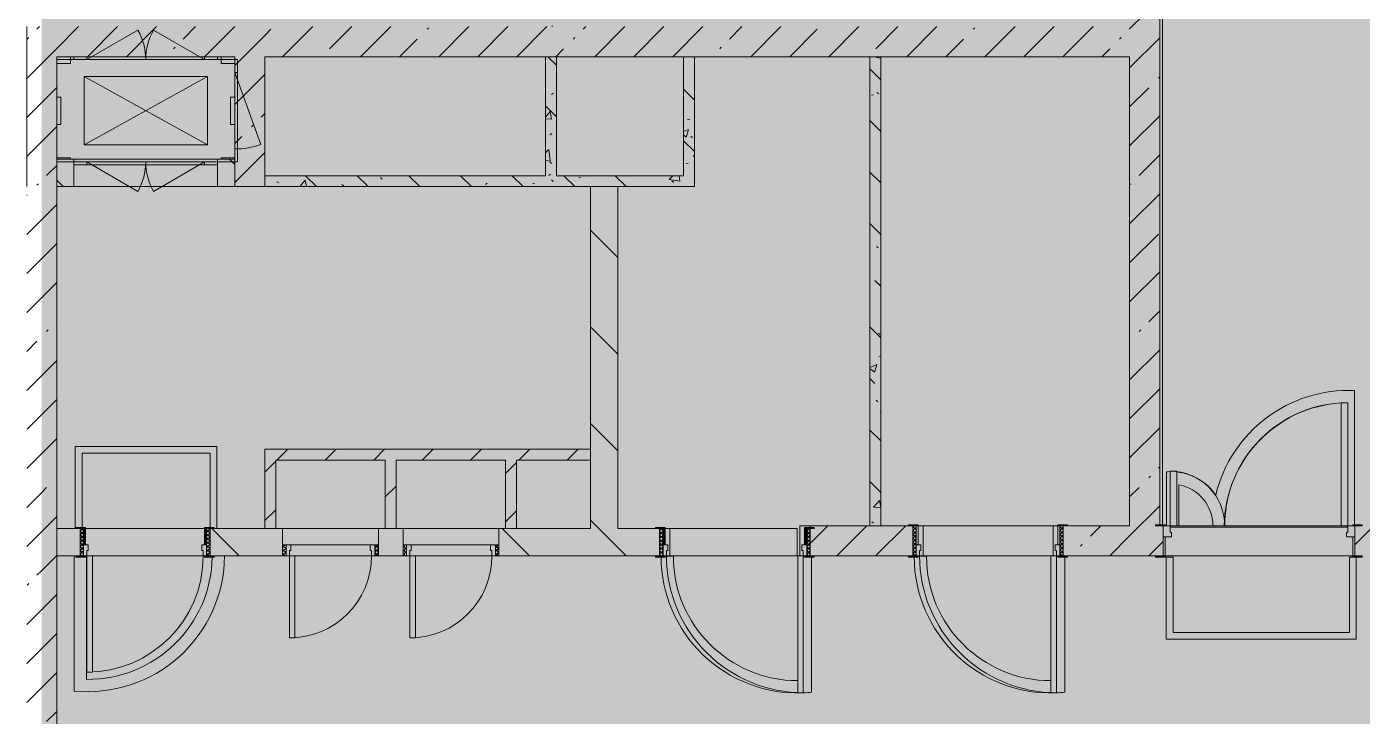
# Model space of a CAD drawing. Header units: millimetres. Extents: x 81633 to 280618, y -8553 to 29000.
# Drawn here: x 230252 to 240012, y 12227 to 17269 of the extents above; entities that cross this region are included whole.
import ezdxf

# ---------------------------------------------------------------- set-up
doc = ezdxf.new("R2010")
doc.units = ezdxf.units.MM
doc.layers.add('A-DETL-GENF-3', color=7, linetype='Continuous', lineweight=9, true_color=0xc0c0c0, transparency=0.4)
for name, color, linetype, lineweight, true_color in [('A-DOOR-3', 7, 'Continuous', 5, 0xb7b7b7), ('A-DOOR-4', 7, 'Continuous', 5, 0xe2e2e2), ('A-DOOR-5', 7, 'Continuous', 5, 0xaaaaaa), ('A-DOOR-FRAM-2', 7, 'Continuous', 5, 0xe2e2e2), ('A-DOOR-FRAM-3', 7, 'Continuous', 5, 0xb7b7b7), ('A-DOOR-FRAM-4', 7, 'Continuous', 5, 0xaaaaaa), ('A-FLOR-3', 7, 'Continuous', 5, 0xb7b7b7), ('A-GENM-8', 7, 'Continuous', 5, 0x737373), ('A-WALL-4', 7, 'Continuous', 9, 0x737373), ('I-WALL-6', 7, 'Continuous', 5, 0x737373), ('I-WALL-7', 7, 'Continuous', 5, 0x787878), ('M-EQPM-3', 7, 'Continuous', 5, 0x737373)]:
    doc.layers.add(name, color=color, linetype=linetype, lineweight=lineweight, true_color=true_color)
doc.layers.add('I-WALL-5', color=7, linetype='Continuous', lineweight=5)
pattern_1 = [(45, (145501.93, 0), (-285.1231, 285.1231), []), (45, (145787.05, 0), (-285.1231, 285.1231), [504.031, -100.806, 16.764, -84.042])]
pattern_2 = [(135, (145501.93, 0), (-353.5534, -353.5534), [])]
pattern_3 = [(135, (145501.93, 0), (-377.1708, -377.1708), [533.4, -88.9, 17.78, -88.9]), (135, (145501.93, 376.94), (-377.1708, -377.1708), []), (50, (145501.93, 0), (637.6445, -55.7866), [66.675, -733.425]), (355, (145501.9, 0), (-123.3494, 668.699), [53.34, -586.74]), (100.451, (145555.07, -4.65), (514.299, 612.908), [56.665, -623.315]), (46.184, (145501.9, 177.8), (948.7764, -147.15), [100.012, -1100.137]), (96.636, (145581, 165.5), (830.909, 865.997), [84.998, -934.973]), (351.184, (145501.9, 177.8), (830.918, 865.988), [80.01, -880.11]), (21, (145590.83, 133.35), (530.6506, -357.9283), [66.675, -733.425]), (326, (145590.8, 133.35), (216.308, 644.6585), [53.34, -586.74]), (71.451, (145635.05, 103.5), (746.9596, 286.7243), [56.665, -623.315]), (37.5, (145501.93, 0), (10.81053, 295.9426), [16.764, -562.864, 16.764, -578.866, -588.962]), (37.5, (145501.93, 0), (10.81053, 295.9426), [-1175.258, 16.764, -572.198]), (7.5, (145501.93, 0), (233.8692, 350.6318), [16.764, -322.834, 16.764, -549.529, -224.472]), (7.5, (145501.93, 0), (233.8692, 350.6318), [-905.891, 16.764, -207.708]), (327.5, (145303.68, 0), (474.5678, -20.0513), [16.764, -205.486, 16.764, -676.656, -920.115]), (327.5, (145303.68, 0), (474.5678, -20.0513), [-915.67, 16.764, -903.351]), (317.5, (145214.8, 0), (518.4522, 88.9934), [16.764, -272.161, 16.764, -443.738, -653.415]), (317.5, (145214.8, 0), (518.4522, 88.9934), [-749.427, 16.764, -636.651])]
pattern_4 = [(45, (145501.93, 0), (-176.7767, 176.7767), [])]

# ---------------------------------------------------------------- blocks, each defined once
blk = doc.blocks.new('110_Дверь_СКБ_1Ст_Внутренняя1 - Д-8 950x2100h_охрана-V109-2_3_3_птичка')
at = {"layer": 'A-DOOR-4'}
h = blk.add_hatch(color=256, dxfattribs=at)
h.paths.add_polyline_path([(437.5, 100), (437.5, 60), (427.5, 60), (427.5, 20), (462.5, 20), (462.5, 100)])
h.paths.add_polyline_path([(-412.5, 100), (-437.5, 100), (-437.5, 20), (-402.5, 20), (-402.5, 60), (-412.5, 60)])
at = {"layer": 'A-DOOR-5'}
h = blk.add_hatch(dxfattribs=at)
h.set_pattern_fill('FP_6', color=256, style=0, pattern_type=2)
h.set_pattern_definition([(135, (1826.41, 164.685), (-14.14214, -14.14214), []), (225, (1826.41, 164.685), (14.14214, -14.14214), [])])
h.paths.add_polyline_path([(487.5, 100), (462.5, 100), (462.5, -100), (487.5, -100)])
at = {"layer": 'A-DOOR-FRAM-2'}
for points in [[(397.5, 950), (397.5, 100), (437.5, 100), (437.5, 950)], [(-492.5, 108), (-492.5, 100), (-422.5, 100), (-422.5, 108)], [(517.5, 108), (447.5, 108), (447.5, 100), (517.5, 100)], [(-422.5, 20), (-437.5, 20), (-437.5, -100), (-422.5, -100)], [(462.5, 20), (447.5, 20), (447.5, -100), (462.5, -100)], [(-492.5, -100), (-492.5, -108), (-422.5, -108), (-422.5, -100)], [(447.5, -100), (447.5, -108), (517.5, -108), (517.5, -100)]]:
    blk.add_hatch(color=256, dxfattribs=at).paths.add_polyline_path(points)
at = {"layer": 'A-DOOR-FRAM-4'}
h = blk.add_hatch(dxfattribs=at)
h.set_pattern_fill('FP_7', color=256, style=0, pattern_type=2)
h.set_pattern_definition([(45, (-296.384, 164.685), (-14.1421, 14.1421), []), (135, (-296.384, 164.685), (-14.1421, -14.1421), [])])
h.paths.add_polyline_path([(-437.5, 100), (-462.5, 100), (-462.5, -100), (-437.5, -100)])
at = {"layer": 'A-DOOR-3'}
for p, q in [((437.5, 950), (397.5, 950)), ((397.5, 950), (397.5, 100)), ((437.5, 100), (437.5, 950)), ((397.5, 100), (437.5, 100))]:
    blk.add_line(p, q, dxfattribs=at)
blk.add_arc((437.5, 100), 850, 90, 180, dxfattribs=at)
at = {"layer": 'A-DOOR-FRAM-3'}
for p, q in [((-422.5, 108), (-492.5, 108)), ((-492.5, 108), (-492.5, 100)), ((-492.5, 100), (-422.5, 100)), ((-437.5, 100), (-462.5, 100)), ((-462.5, 100), (-462.5, -100)), ((-412.5, 100), (-437.5, 100)), ((-437.5, 100), (-437.5, 20)), ((-437.5, -100), (-437.5, 100)), ((-422.5, 100), (-437.5, 100)), ((-437.5, 100), (-437.5, 99)), ((-437.5, 99), (-422.5, 99)), ((-422.5, 100), (-422.5, 108)), ((-422.5, 99), (-422.5, 100)), ((-412.5, 60), (-412.5, 100)), ((437.5, 100), (437.5, 60)), ((462.5, 100), (437.5, 100)), ((517.5, 108), (447.5, 108)), ((447.5, 108), (447.5, 100)), ((462.5, 100), (447.5, 100)), ((447.5, 100), (447.5, 99)), ((447.5, 100), (517.5, 100)), ((447.5, 99), (462.5, 99)), ((462.5, 20), (462.5, 100)), ((487.5, 100), (462.5, 100)), ((462.5, 100), (462.5, -100)), ((462.5, 99), (462.5, 100)), ((487.5, -100), (487.5, 100)), ((517.5, 100), (517.5, 108)), ((-437.5, 20), (-402.5, 20)), ((-422.5, 20), (-437.5, 20)), ((-437.5, 20), (-437.5, -100)), ((-422.5, -100), (-422.5, 20)), ((-402.5, 60), (-412.5, 60)), ((-402.5, 20), (-402.5, 60)), ((437.5, 60), (427.5, 60)), ((427.5, 60), (427.5, 20)), ((427.5, 20), (462.5, 20)), ((462.5, 20), (447.5, 20)), ((447.5, 20), (447.5, -100)), ((462.5, -100), (462.5, 20)), ((-422.5, -100), (-492.5, -100)), ((-492.5, -100), (-492.5, -108)), ((-492.5, -108), (-422.5, -108)), ((-462.5, -100), (-437.5, -100)), ((-437.5, -100), (-422.5, -100)), ((-422.5, -108), (-422.5, -100)), ((447.5, -100), (462.5, -100)), ((517.5, -100), (447.5, -100)), ((447.5, -100), (447.5, -108)), ((447.5, -108), (517.5, -108)), ((462.5, -100), (487.5, -100)), ((517.5, -108), (517.5, -100))]:
    blk.add_line(p, q, dxfattribs=at)
blk = doc.blocks.new('DOR_Проход в стене_Прямоугольный - 1050x1150 EI30-23344994-2_3_3_птичка')
at = {"layer": 'A-DOOR-3'}
for p, q in [((525, 100), (-525, 100)), ((525, -100), (-525, -100))]:
    blk.add_line(p, q, dxfattribs=at)
blk = doc.blocks.new('110_Дверь_СКБ_2Ст - Д-1_л_Лестничная клетка EIS60 2-32142534-2_3_3_птичка')
at = {"layer": 'A-DOOR-4'}
for points in [[(662.5, 110), (662.5, 1010), (612.5, 1010), (612.5, 110)], [(-587.5, 510), (-637.5, 510), (-637.5, 110), (-587.5, 110), (-587.5, 487.2)], [(712.5, 30), (697.5, 30), (697.5, -110), (712.5, -110), (712.5, -33.3)]]:
    blk.add_hatch(color=256, dxfattribs=at).paths.add_polyline_path(points)
h = blk.add_hatch(color=256, dxfattribs=at)
h.paths.add_polyline_path([(712.5, 110), (662.5, 110), (662.5, 60), (652.5, 60), (652.5, 30), (712.5, 30)])
h.paths.add_polyline_path([(-627.5, 30), (-627.5, 60), (-637.5, 60), (-637.5, 110), (-687.5, 110), (-687.5, 30)])
at = {"layer": 'A-DOOR-FRAM-2'}
for points in [[(-672.5, 110), (-672.5, 118), (-742.5, 118), (-742.5, 110)], [(767.5, 110), (767.5, 118), (697.5, 118), (697.5, 110)], [(-672.5, 30), (-687.5, 30), (-687.5, -110), (-672.5, -110)], [(-672.5, -110), (-742.5, -110), (-742.5, -118), (-672.5, -118)], [(767.5, -118), (767.5, -110), (697.5, -110), (697.5, -118)]]:
    blk.add_hatch(color=256, dxfattribs=at).paths.add_polyline_path(points)
at = {"layer": 'A-DOOR-3'}
for p, q in [((662.5, 1010), (612.5, 1010)), ((612.5, 1010), (612.5, 110)), ((662.5, 110), (662.5, 1010)), ((-637.5, 510), (-637.5, 110)), ((-587.5, 510), (-637.5, 510)), ((-587.5, 110), (-587.5, 510)), ((-637.5, 110), (-587.5, 110)), ((612.5, 110), (662.5, 110))]:
    blk.add_line(p, q, dxfattribs=at)
for centre, radius, start, end in [((662.5, 110), 900, 90, 180), ((-637.5, 110), 400, 360, 90)]:
    blk.add_arc(centre, radius, start, end, dxfattribs=at)
at = {"layer": 'A-DOOR-FRAM-3'}
for p, q in [((-672.5, 118), (-742.5, 118)), ((-742.5, 118), (-742.5, 110)), ((-742.5, 110), (-672.5, 110)), ((-637.5, 110), (-687.5, 110)), ((-687.5, 110), (-687.5, 30)), ((-672.5, 110), (-672.5, 118)), ((-637.5, 60), (-637.5, 110)), ((662.5, 110), (662.5, 60)), ((712.5, 110), (662.5, 110)), ((767.5, 118), (697.5, 118)), ((697.5, 118), (697.5, 110)), ((697.5, 110), (767.5, 110)), ((712.5, 30), (712.5, 110)), ((767.5, 110), (767.5, 118)), ((-687.5, 30), (-627.5, 30)), ((-672.5, 30), (-687.5, 30)), ((-687.5, 30), (-687.5, -110)), ((-672.5, -110), (-672.5, 30)), ((-627.5, 60), (-637.5, 60)), ((-627.5, 30), (-627.5, 60)), ((662.5, 60), (652.5, 60)), ((652.5, 60), (652.5, 30)), ((652.5, 30), (712.5, 30)), ((712.5, 30), (697.5, 30)), ((697.5, 30), (697.5, -110)), ((712.5, -110), (712.5, 30)), ((-672.5, -110), (-742.5, -110)), ((-742.5, -110), (-742.5, -118)), ((-742.5, -118), (-672.5, -118)), ((-687.5, -110), (-672.5, -110)), ((-672.5, -118), (-672.5, -110)), ((697.5, -110), (712.5, -110)), ((767.5, -110), (697.5, -110)), ((697.5, -110), (697.5, -118)), ((697.5, -118), (767.5, -118)), ((767.5, -118), (767.5, -110))]:
    blk.add_line(p, q, dxfattribs=at)
blk = doc.blocks.new('110_Дверь_СКБ_1Ст_Внутренняя1 - Д-3 _п_ 1100x2100h_много всего-32102842-2_3_3_птичка')
at = {"layer": 'A-DOOR-4'}
h = blk.add_hatch(color=256, dxfattribs=at)
h.paths.add_polyline_path([(512.5, 110), (512.5, 70), (502.5, 70), (502.5, 30), (537.5, 30), (537.5, 110)])
h.paths.add_polyline_path([(-487.5, 110), (-512.5, 110), (-512.5, 30), (-477.5, 30), (-477.5, 70), (-487.5, 70)])
at = {"layer": 'A-DOOR-5'}
h = blk.add_hatch(dxfattribs=at)
h.set_pattern_fill('FP_20', color=256, style=0, pattern_type=2)
h.set_pattern_definition([(135, (1751.41, 174.685), (-14.14214, -14.14214), []), (225, (1751.41, 174.685), (14.14214, -14.14214), [])])
h.paths.add_polyline_path([(562.5, 110), (537.5, 110), (541.3, -110), (562.5, -110), (562.5, -28.5)])
at = {"layer": 'A-DOOR-FRAM-2'}
for points in [[(-487.5, 1110), (-487.5, 110), (-447.5, 110), (-447.5, 1110)], [(-567.5, 118), (-567.5, 110), (-497.5, 110), (-497.5, 118)], [(592.5, 118), (522.5, 118), (522.5, 110), (592.5, 110)], [(-497.5, 30), (-512.5, 30), (-512.5, -110), (-497.5, -110)], [(537.5, 30), (522.5, 30), (522.5, -110), (537.5, -110)], [(-567.5, -110), (-567.5, -118), (-497.5, -118), (-497.5, -110)], [(541.3, -110), (522.5, -110), (522.5, -118), (592.5, -118), (592.5, -110)]]:
    blk.add_hatch(color=256, dxfattribs=at).paths.add_polyline_path(points)
at = {"layer": 'A-DOOR-FRAM-4'}
h = blk.add_hatch(dxfattribs=at)
h.set_pattern_fill('FP_21', color=256, style=0, pattern_type=2)
h.set_pattern_definition([(45, (-371.384, 174.685), (-14.1421, 14.1421), []), (135, (-371.384, 174.685), (-14.1421, -14.1421), [])])
h.paths.add_polyline_path([(-512.5, 110), (-537.5, 110), (-537.5, -110), (-512.5, -110)])
at = {"layer": 'A-DOOR-3'}
for p, q in [((-487.5, 1110), (-487.5, 110)), ((-447.5, 1110), (-487.5, 1110)), ((-447.5, 110), (-447.5, 1110)), ((-487.5, 110), (-447.5, 110))]:
    blk.add_line(p, q, dxfattribs=at)
blk.add_arc((-487.5, 110), 1000, 360, 90, dxfattribs=at)
at = {"layer": 'A-DOOR-FRAM-3'}
for p, q in [((-497.5, 118), (-567.5, 118)), ((-567.5, 118), (-567.5, 110)), ((-567.5, 110), (-497.5, 110)), ((-512.5, 110), (-537.5, 110)), ((-537.5, 110), (-537.5, -110)), ((-487.5, 110), (-512.5, 110)), ((-512.5, 110), (-512.5, 30)), ((-512.5, -110), (-512.5, 110)), ((-497.5, 110), (-512.5, 110)), ((-512.5, 110), (-512.5, 109)), ((-512.5, 109), (-497.5, 109)), ((-497.5, 110), (-497.5, 118)), ((-497.5, 109), (-497.5, 110)), ((-487.5, 70), (-487.5, 110)), ((512.5, 110), (512.5, 70)), ((537.5, 110), (512.5, 110)), ((592.5, 118), (522.5, 118)), ((522.5, 118), (522.5, 110)), ((537.5, 110), (522.5, 110)), ((522.5, 110), (522.5, 109)), ((522.5, 110), (592.5, 110)), ((522.5, 109), (537.5, 109)), ((537.5, 30), (537.5, 110)), ((562.5, 110), (537.5, 110)), ((537.5, 110), (537.5, -110)), ((537.5, 109), (537.5, 110)), ((562.5, -110), (562.5, 110)), ((592.5, 110), (592.5, 118)), ((-512.5, 30), (-477.5, 30)), ((-497.5, 30), (-512.5, 30)), ((-512.5, 30), (-512.5, -110)), ((-497.5, -110), (-497.5, 30)), ((-477.5, 70), (-487.5, 70)), ((-477.5, 30), (-477.5, 70)), ((512.5, 70), (502.5, 70)), ((502.5, 70), (502.5, 30)), ((502.5, 30), (537.5, 30)), ((537.5, 30), (522.5, 30)), ((522.5, 30), (522.5, -110)), ((537.5, -110), (537.5, 30)), ((-497.5, -110), (-567.5, -110)), ((-567.5, -110), (-567.5, -118)), ((-567.5, -118), (-497.5, -118)), ((-537.5, -110), (-512.5, -110)), ((-512.5, -110), (-497.5, -110)), ((-497.5, -118), (-497.5, -110)), ((522.5, -110), (537.5, -110)), ((592.5, -110), (522.5, -110)), ((522.5, -110), (522.5, -118)), ((522.5, -118), (592.5, -118)), ((541.3, -110), (562.5, -110)), ((592.5, -118), (592.5, -110))]:
    blk.add_line(p, q, dxfattribs=at)
blk = doc.blocks.new('110_Дверь_СКБ_1Ст_Внутренняя1 - Д-3 _п_ 1100x2100h_много всего-32102838-2_3_3_птичка')
at = {"layer": 'A-DOOR-4'}
h = blk.add_hatch(color=256, dxfattribs=at)
h.paths.add_polyline_path([(512.5, 100), (512.5, 60), (502.5, 60), (502.5, 20), (537.5, 20), (537.5, 100)])
h.paths.add_polyline_path([(-487.5, 100), (-512.5, 100), (-512.5, 20), (-477.5, 20), (-477.5, 60), (-487.5, 60)])
at = {"layer": 'A-DOOR-5'}
h = blk.add_hatch(dxfattribs=at)
h.set_pattern_fill('FP_22', color=256, style=0, pattern_type=2)
h.set_pattern_definition([(135, (1751.41, 164.685), (-14.14214, -14.14214), []), (225, (1751.41, 164.685), (14.14214, -14.14214), [])])
h.paths.add_polyline_path([(562.5, 100), (537.5, 100), (537.5, -100), (562.5, -100)])
at = {"layer": 'A-DOOR-FRAM-2'}
for points in [[(-487.5, 1100), (-487.5, 100), (-447.5, 100), (-447.5, 1100)], [(-567.5, 108), (-567.5, 100), (-497.5, 100), (-497.5, 108)], [(592.5, 108), (522.5, 108), (522.5, 100), (592.5, 100)], [(-497.5, 20), (-512.5, 20), (-512.5, -100), (-497.5, -100)], [(537.5, 20), (522.5, 20), (522.5, -100), (537.5, -100)], [(-567.5, -100), (-567.5, -108), (-497.5, -108), (-497.5, -100)], [(592.5, -100), (522.5, -100), (522.5, -108), (592.5, -108)]]:
    blk.add_hatch(color=256, dxfattribs=at).paths.add_polyline_path(points)
at = {"layer": 'A-DOOR-FRAM-4'}
h = blk.add_hatch(dxfattribs=at)
h.set_pattern_fill('FP_23', color=256, style=0, pattern_type=2)
h.set_pattern_definition([(45, (-371.384, 164.685), (-14.1421, 14.1421), []), (135, (-371.384, 164.685), (-14.1421, -14.1421), [])])
h.paths.add_polyline_path([(-512.5, 100), (-537.5, 100), (-537.5, -100), (-512.5, -100)])
at = {"layer": 'A-DOOR-3'}
for p, q in [((-487.5, 1100), (-487.5, 100)), ((-447.5, 1100), (-487.5, 1100)), ((-447.5, 100), (-447.5, 1100)), ((-487.5, 100), (-447.5, 100))]:
    blk.add_line(p, q, dxfattribs=at)
blk.add_arc((-487.5, 100), 1000, 360, 90, dxfattribs=at)
at = {"layer": 'A-DOOR-FRAM-3'}
for p, q in [((-497.5, 108), (-567.5, 108)), ((-567.5, 108), (-567.5, 100)), ((-567.5, 100), (-497.5, 100)), ((-512.5, 100), (-537.5, 100)), ((-537.5, 100), (-537.5, -100)), ((-487.5, 100), (-512.5, 100)), ((-512.5, 100), (-512.5, 20)), ((-512.5, -100), (-512.5, 100)), ((-497.5, 100), (-512.5, 100)), ((-512.5, 100), (-512.5, 99)), ((-512.5, 99), (-497.5, 99)), ((-497.5, 100), (-497.5, 108)), ((-497.5, 99), (-497.5, 100)), ((-487.5, 60), (-487.5, 100)), ((512.5, 100), (512.5, 60)), ((537.5, 100), (512.5, 100)), ((592.5, 108), (522.5, 108)), ((522.5, 108), (522.5, 100)), ((537.5, 100), (522.5, 100)), ((522.5, 100), (522.5, 99)), ((522.5, 100), (592.5, 100)), ((522.5, 99), (537.5, 99)), ((537.5, 20), (537.5, 100)), ((562.5, 100), (537.5, 100)), ((537.5, 100), (537.5, -100)), ((537.5, 99), (537.5, 100)), ((562.5, -100), (562.5, 100)), ((592.5, 100), (592.5, 108)), ((-512.5, 20), (-477.5, 20)), ((-497.5, 20), (-512.5, 20)), ((-512.5, 20), (-512.5, -100)), ((-497.5, -100), (-497.5, 20)), ((-477.5, 60), (-487.5, 60)), ((-477.5, 20), (-477.5, 60)), ((512.5, 60), (502.5, 60)), ((502.5, 60), (502.5, 20)), ((502.5, 20), (537.5, 20)), ((537.5, 20), (522.5, 20)), ((522.5, 20), (522.5, -100)), ((537.5, -100), (537.5, 20)), ((-497.5, -100), (-567.5, -100)), ((-567.5, -100), (-567.5, -108)), ((-567.5, -108), (-497.5, -108)), ((-537.5, -100), (-512.5, -100)), ((-512.5, -100), (-497.5, -100)), ((-497.5, -108), (-497.5, -100)), ((522.5, -100), (537.5, -100)), ((592.5, -100), (522.5, -100)), ((522.5, -100), (522.5, -108)), ((522.5, -108), (592.5, -108)), ((537.5, -100), (562.5, -100)), ((592.5, -108), (592.5, -100))]:
    blk.add_line(p, q, dxfattribs=at)
blk = doc.blocks.new('160_Подъемник - 160_Подъемник-23521422-2_3_3_птичка')
at = {"layer": 'A-GENM-8'}
for p, q in [((220, 0), (592.4, 215)), ((220, 0), (592.4, 215)), ((1080, 0), (707.6, 215)), ((1080, 0), (707.6, 215)), ((-20, -95), (-20, 0)), ((-20, 0), (0, 0)), ((0, 0), (0, -95)), ((220, 20), (125, 20)), ((125, 20), (125, 0)), ((220, 20), (125, 20)), ((125, 20), (125, 0)), ((220, 0), (220, 20)), ((1080, 20), (220, 20)), ((220, 20), (1080, 20)), ((220, 0), (220, 20)), ((1080, 20), (220, 20)), ((220, 20), (1080, 20)), ((1080, 0), (1080, 20)), ((1080, 20), (1175, 20)), ((1080, 0), (1080, 20)), ((1080, 20), (1175, 20)), ((1175, 20), (1175, 0)), ((1175, 20), (1175, 0)), ((0, -95), (-20, -95)), ((-20, -95), (-20, -655)), ((-20, -655), (-20, -95)), ((125, 0), (220, 0)), ((125, 0), (220, 0)), ((1175, 0), (1080, 0)), ((1175, 0), (1080, 0)), ((0, -655), (-191.5, -128.8)), ((0, -655), (-20, -655)), ((-20, -655), (-20, -750)), ((0, -750), (0, -655)), ((-20, -750), (0, -750)), ((125, -770), (125, -750)), ((125, -750), (220, -750)), ((125, -770), (125, -750)), ((125, -750), (220, -750)), ((220, -770), (125, -770)), ((220, -770), (125, -770)), ((220, -750), (220, -770)), ((220, -750), (592.4, -965)), ((220, -750), (220, -770)), ((220, -750), (592.4, -965)), ((1080, -770), (220, -770)), ((220, -770), (1080, -770)), ((220, -770), (792, -770)), ((1080, -770), (508, -770)), ((1080, -750), (707.6, -965)), ((1080, -750), (707.6, -965)), ((1080, -750), (1080, -770)), ((1175, -750), (1080, -750)), ((1080, -750), (1080, -770)), ((1175, -750), (1080, -750)), ((1080, -770), (1175, -770)), ((1080, -770), (1175, -770)), ((1175, -770), (1175, -750)), ((1175, -770), (1175, -750))]:
    blk.add_line(p, q, dxfattribs=at)
for centre, radius, start, end in [((220, 0), 430, 0, 30), ((220, 0), 430, 0, 30), ((1080, 0), 430, 150, 180), ((1080, 0), 430, 150, 180), ((0, -655), 560, 90, 110), ((220, -750), 430, 330, 0), ((220, -750), 430, 330, 0), ((1080, -750), 430, 180, 210), ((1080, -750), 430, 180, 210)]:
    blk.add_arc(centre, radius, start, end, dxfattribs=at)
at = {"layer": 'M-EQPM-3'}
for p, q in [((1300, 0), (0, 0)), ((0, 0), (0, -750)), ((1300, -750), (1300, 0)), ((1100, -625), (200, -125)), ((200, -625), (1100, -125)), ((1100, -125), (200, -125)), ((200, -125), (200, -625)), ((1100, -625), (1100, -125)), ((200, -625), (1100, -625)), ((0, -750), (1300, -750))]:
    blk.add_line(p, q, dxfattribs=at)
blk = doc.blocks.new('Закладная деталь приямка - 200_100-20924312-2_3_3_птичка')
at = {"layer": 'M-EQPM-3'}
for p, q in [((85000, 16755), (84970, 16755)), ((85000, 16755), (84970, 16755)), ((85000, 16555), (85000, 16755)), ((85000, 16755), (85000, 16555)), ((84970, 16555), (85000, 16555)), ((85000, 16555), (84970, 16555))]:
    blk.add_line(p, q, dxfattribs=at)
blk = doc.blocks.new('Закладная деталь приямка - 200_100-V165-2_3_3_птичка')
at = {"layer": 'M-EQPM-3'}
for p, q in [((86240, 16755), (86240, 16555)), ((86240, 16555), (86240, 16755)), ((86270, 16755), (86240, 16755)), ((86240, 16755), (86270, 16755)), ((86240, 16555), (86270, 16555)), ((86240, 16555), (86270, 16555))]:
    blk.add_line(p, q, dxfattribs=at)
blk = doc.blocks.new('Закладная деталь приямка - 150_100-20924311-2_3_3_птичка')
at = {"layer": 'M-EQPM-3'}
for p, q in [((84970, 17000), (85070, 17000)), ((85070, 17000), (84970, 17000)), ((85070, 17050), (85070, 17000)), ((85070, 17050), (85070, 17000))]:
    blk.add_line(p, q, dxfattribs=at)
blk = doc.blocks.new('Закладная деталь приямка - 150_100-V166-2_3_3_птичка')
at = {"layer": 'M-EQPM-3'}
for p, q in [((86170, 17000), (86170, 17050)), ((86170, 17000), (86170, 17050)), ((86270, 17000), (86170, 17000)), ((86170, 17000), (86270, 17000))]:
    blk.add_line(p, q, dxfattribs=at)
blk = doc.blocks.new('Закладная деталь приямка - 150_100-V167-2_3_3_птичка')
at = {"layer": 'M-EQPM-3'}
for p, q in [((86270, 16310), (86170, 16310)), ((86170, 16310), (86270, 16310)), ((86170, 16310), (86170, 16300)), ((86170, 16310), (86170, 16300))]:
    blk.add_line(p, q, dxfattribs=at)
blk = doc.blocks.new('Закладная деталь приямка - 150_100-V168-2_3_3_птичка')
at = {"layer": 'M-EQPM-3'}
for p, q in [((85070, 16310), (84970, 16310)), ((84970, 16310), (85070, 16310)), ((85070, 16300), (85070, 16310)), ((85070, 16310), (85070, 16300))]:
    blk.add_line(p, q, dxfattribs=at)
blk = doc.blocks.new('110_Дверь_СКБ_1Ст - д-18 700x2100h_Технический шкаф ЭОМ и СС-V179-2_3_3_птичка')
at = {"layer": 'A-DOOR-4'}
h = blk.add_hatch(color=256, dxfattribs=at)
h.paths.add_polyline_path([(312.5, 100), (312.5, 60), (302.5, 60), (302.5, 20), (337.5, 20), (337.5, 100)])
h.paths.add_polyline_path([(-287.5, 100), (-312.5, 100), (-312.5, 20), (-277.5, 20), (-277.5, 60), (-287.5, 60)])
at = {"layer": 'A-DOOR-5'}
h = blk.add_hatch(dxfattribs=at)
h.set_pattern_fill('FP_26', color=256, style=0, pattern_type=2)
h.set_pattern_definition([(135, (1951.41, 164.685), (-14.14214, -14.14214), []), (225, (1951.41, 164.685), (14.14214, -14.14214), [])])
h.paths.add_polyline_path([(362.5, 100), (337.5, 100), (337.5, 20), (362.5, 20)])
at = {"layer": 'A-DOOR-FRAM-2'}
blk.add_hatch(color=256, dxfattribs=at).paths.add_polyline_path([(272.5, 700), (272.5, 100), (312.5, 100), (312.5, 700)])
at = {"layer": 'A-DOOR-FRAM-4'}
h = blk.add_hatch(dxfattribs=at)
h.set_pattern_fill('FP_27', color=256, style=0, pattern_type=2)
h.set_pattern_definition([(45, (-171.384, 164.685), (-14.1421, 14.1421), []), (135, (-171.384, 164.685), (-14.1421, -14.1421), [])])
h.paths.add_polyline_path([(-312.5, 100), (-337.5, 100), (-337.5, 20), (-312.5, 20)])
at = {"layer": 'A-DOOR-3'}
for p, q in [((312.5, 700), (272.5, 700)), ((272.5, 700), (272.5, 100)), ((312.5, 100), (312.5, 700)), ((272.5, 100), (312.5, 100))]:
    blk.add_line(p, q, dxfattribs=at)
blk.add_arc((312.5, 100), 600, 90, 180, dxfattribs=at)
at = {"layer": 'A-DOOR-FRAM-3'}
for p, q in [((-312.5, 100), (-337.5, 100)), ((-337.5, 100), (-337.5, 20)), ((-287.5, 100), (-312.5, 100)), ((-312.5, 100), (-312.5, 20)), ((-312.5, 20), (-312.5, 100)), ((-287.5, 60), (-287.5, 100)), ((-287.5, 100), (272.5, 100)), ((312.5, 100), (312.5, 60)), ((337.5, 100), (312.5, 100)), ((337.5, 20), (337.5, 100)), ((362.5, 100), (337.5, 100)), ((337.5, 100), (337.5, 20)), ((362.5, 20), (362.5, 100)), ((-337.5, 20), (-312.5, 20)), ((-312.5, 20), (-277.5, 20)), ((-277.5, 60), (-287.5, 60)), ((-277.5, 20), (-277.5, 60)), ((302.5, 20), (-277.5, 20)), ((312.5, 60), (302.5, 60)), ((302.5, 60), (302.5, 20)), ((302.5, 20), (337.5, 20)), ((337.5, 20), (362.5, 20))]:
    blk.add_line(p, q, dxfattribs=at)

msp = doc.modelspace()

# ---------------------------------------------------------------- hatches: boundary and pattern name
at = {"layer": 'A-DETL-GENF-3'}
msp.add_hatch(color=256, dxfattribs=at).paths.add_polyline_path([(270739.9, -258), (270739.9, 21558), (238809.9, 21558), (238809.9, 27348), (230361.9, 27348), (230361.9, 5750), (234703.9, 5750), (234703.9, -258), (270432.1, -258)])
at = {"layer": 'I-WALL-5'}
h = msp.add_hatch(dxfattribs=at)
h.set_pattern_fill('FP_88', color=256, style=0, pattern_type=2)
h.set_pattern_definition(pattern_1)
h.paths.add_polyline_path([(238501.9, 13400), (238531.9, 13400), (238531.9, 13620), (238501.9, 13620), (238501.9, 13628), (238531.9, 13628), (238531.9, 21550), (238311.9, 21550), (238311.9, 13400)])
h = msp.add_hatch(dxfattribs=at)
h.set_pattern_fill('FP_88', color=256, style=0, pattern_type=2)
h.set_pattern_definition(pattern_1)
h.paths.add_polyline_path([(230361.9, 16300), (230361.9, 17270), (230251.9, 17270), (230251.9, 16300)])
h = msp.add_hatch(dxfattribs=at)
h.set_pattern_fill('FP_88', color=256, style=0, pattern_type=2)
h.set_pattern_definition(pattern_1)
h.paths.add_polyline_path([(230471.9, 16300), (230471.9, 17270), (230361.9, 17270), (230361.9, 16300)])
h = msp.add_hatch(dxfattribs=at)
h.set_pattern_fill('FP_88', color=256, style=0, pattern_type=2)
h.set_pattern_definition(pattern_1)
h.paths.add_polyline_path([(231771.9, 17050), (231991.9, 17050), (231991.9, 17270), (230471.9, 17270), (230471.9, 17050), (230874.8, 17050)])
h = msp.add_hatch(dxfattribs=at)
h.set_pattern_fill('FP_88', color=256, style=0, pattern_type=2)
h.set_pattern_definition(pattern_1)
h.paths.add_polyline_path([(238311.9, 17050), (238311.9, 17270), (231991.9, 17270), (231991.9, 17050), (237639, 17050)])
h = msp.add_hatch(dxfattribs=at)
h.set_pattern_fill('FP_88', color=256, style=0, pattern_type=2)
h.set_pattern_definition(pattern_1)
h.paths.add_polyline_path([(231991.9, 16100), (231991.9, 17050), (231771.9, 17050), (231771.9, 16100)])
h = msp.add_hatch(dxfattribs=at)
h.set_pattern_fill('FP_88', color=256, style=0, pattern_type=2)
h.set_pattern_definition(pattern_1)
h.paths.add_polyline_path([(230361.9, 10400), (230361.9, 16300), (230251.9, 16300), (230251.9, 10400)])
h = msp.add_hatch(dxfattribs=at)
h.set_pattern_fill('FP_88', color=256, style=0, pattern_type=2)
h.set_pattern_definition(pattern_1)
h.paths.add_polyline_path([(230361.9, 10400), (230471.9, 10400), (230471.9, 16300), (230361.9, 16300), (230361.9, 10969.2)])
h = msp.add_hatch(dxfattribs=at)
h.set_pattern_fill('FP_91', color=256, style=0, pattern_type=2)
h.set_pattern_definition(pattern_2)
h.paths.add_polyline_path([(230471.9, 16100), (230596.9, 16100), (230596.9, 16300), (230471.9, 16300), (230471.9, 16293.9)])
h.paths.add_polyline_path([(231771.9, 16100), (231771.9, 16300), (231646.9, 16300), (231646.9, 16100)])
h = msp.add_hatch(dxfattribs=at)
h.set_pattern_fill('FP_91', color=256, style=0, pattern_type=2)
h.set_pattern_definition(pattern_2)
h.paths.add_polyline_path([(234371.9, 13600), (234571.9, 13600), (234571.9, 16100), (234371.9, 16100), (234371.9, 13927.4)])
h = msp.add_hatch(dxfattribs=at)
h.set_pattern_fill('FP_92', color=256, style=0, pattern_type=2)
h.set_pattern_definition(pattern_4)
h.paths.add_polyline_path([(231991.9, 13600), (232071.9, 13600), (232071.9, 14180), (231991.9, 14180), (231991.9, 13927.4)])
h = msp.add_hatch(dxfattribs=at)
h.set_pattern_fill('FP_92', color=256, style=0, pattern_type=2)
h.set_pattern_definition(pattern_4)
h.paths.add_polyline_path([(234371.9, 14100), (234371.9, 14180), (232071.9, 14180), (232071.9, 14100), (233831.9, 14100)])
h = msp.add_hatch(dxfattribs=at)
h.set_pattern_fill('FP_92', color=256, style=0, pattern_type=2)
h.set_pattern_definition(pattern_4)
h.paths.add_polyline_path([(232951.9, 13600), (232951.9, 14100), (232871.9, 14100), (232871.9, 13600)])
h = msp.add_hatch(dxfattribs=at)
h.set_pattern_fill('FP_92', color=256, style=0, pattern_type=2)
h.set_pattern_definition(pattern_4)
h.paths.add_polyline_path([(233831.9, 13600), (233831.9, 14100), (233751.9, 14100), (233751.9, 13600)])
h = msp.add_hatch(dxfattribs=at)
h.set_pattern_fill('FP_91', color=256, style=0, pattern_type=2)
h.set_pattern_definition(pattern_2)
h.paths.add_polyline_path([(230471.9, 13400), (230641.9, 13400), (230641.9, 13600), (230471.9, 13600)])
h.paths.add_polyline_path([(233001.9, 13400), (233001.9, 13600), (232821.9, 13600), (232821.9, 13400), (232956.7, 13400)])
h.paths.add_polyline_path([(231621.9, 13400), (232121.9, 13400), (232121.9, 13600), (231591.9, 13600), (231591.9, 13400)])
h = msp.add_hatch(dxfattribs=at)
h.set_pattern_fill('FP_91', color=256, style=0, pattern_type=2)
h.set_pattern_definition(pattern_2)
h.paths.add_polyline_path([(233701.9, 13400), (234876.9, 13400), (234876.9, 13600), (233701.9, 13600), (233701.9, 13480)])
h = msp.add_hatch(dxfattribs=at)
h.set_pattern_fill('FP_88', color=256, style=0, pattern_type=2)
h.set_pattern_definition(pattern_1)
h.paths.add_polyline_path([(238161.6, 13400), (238311.9, 13400), (238311.9, 13620), (237826.9, 13620), (237826.9, 13400), (237856.9, 13400)])
h.paths.add_polyline_path([(235976.9, 13400), (236726.9, 13400), (236726.9, 13620), (235976.9, 13620), (235976.9, 13608), (236006.9, 13608), (236006.9, 13600), (235976.9, 13600)])
h = msp.add_hatch(dxfattribs=at)
h.set_pattern_fill('FP_88', color=256, style=0, pattern_type=2)
h.set_pattern_definition(pattern_1)
h.paths.add_polyline_path([(240011.9, 13400), (240301.9, 13400), (240301.9, 13620), (239956.9, 13620), (239956.9, 13400)])
h.paths.add_polyline_path([(238531.9, 13400), (238556.9, 13400), (238556.9, 13620), (238531.9, 13620), (238531.9, 13540)])
at = {"layer": 'I-WALL-7'}
h = msp.add_hatch(dxfattribs=at)
h.set_pattern_fill('FP_95', color=256, style=0, pattern_type=2)
h.set_pattern_definition(pattern_3)
h.paths.add_polyline_path([(234123.6, 16180), (234123.6, 17050), (234043.6, 17050), (234043.6, 16180)])
h.paths.add_polyline_path([(234043.6, 17270), (234123.6, 17270), (234123.6, 21235.8), (234043.6, 21235.8), (234043.6, 17477.2)])
h = msp.add_hatch(dxfattribs=at)
h.set_pattern_fill('FP_95', color=256, style=0, pattern_type=2)
h.set_pattern_definition(pattern_3)
h.paths.add_polyline_path([(235131.9, 16180), (235131.9, 17050), (235051.9, 17050), (235051.9, 16180)])
h = msp.add_hatch(dxfattribs=at)
h.set_pattern_fill('FP_95', color=256, style=0, pattern_type=2)
h.set_pattern_definition(pattern_3)
h.paths.add_polyline_path([(236492.6, 13620), (236492.6, 17050), (236412.6, 17050), (236412.6, 13620)])
h = msp.add_hatch(dxfattribs=at)
h.set_pattern_fill('FP_95', color=256, style=0, pattern_type=2)
h.set_pattern_definition(pattern_3)
h.paths.add_polyline_path([(235131.9, 16100), (235131.9, 16180), (231991.9, 16180), (231991.9, 16100), (235038.7, 16100)])

# ---------------------------------------------------------------- linework, layer by layer
at = {"layer": 'A-FLOR-3'}
for p, q in [((238551.9, 21130), (238551.9, 13628)), ((239955.5, 13628), (239955.5, 14609.2)), ((230606.7, 14200), (230606.7, 13600)), ((231641.9, 14200), (230606.7, 14200)), ((231641.9, 13600), (231641.9, 14200)), ((230656.7, 13608), (230656.7, 14150)), ((230656.7, 14150), (231591.9, 14150)), ((231591.9, 14150), (231591.9, 13608)), ((238581.4, 14014.7), (238581.4, 13621.1)), ((238671.4, 13621.1), (238671.4, 13920.9)), ((234916.9, 13600), (234951.9, 13600)), ((234951.9, 13600), (234951.9, 13400)), ((235901.9, 13620), (235976.9, 13620)), ((236766.9, 13620), (236801.9, 13620)), ((236801.9, 13620), (236801.9, 13400)), ((237751.9, 13400), (237751.9, 13620)), ((237751.9, 13620), (237786.9, 13620)), ((238581.4, 13621.1), (238606.9, 13621.1)), ((238606.9, 13610), (239906.9, 13610)), ((238656.9, 13621.1), (238671.4, 13621.1)), ((238920, 13621.1), (239003, 13621.1)), ((239906.9, 13621.1), (239941.9, 13621.1)), ((230597.7, 13400), (230597.7, 12412.1)), ((230687.7, 12497.2), (230687.7, 13400)), ((234977.4, 13397), (234916.9, 13397)), ((235886.9, 13400), (234926.9, 13400)), ((235936.9, 13398), (235926.9, 13398)), ((235987.4, 12403), (235987.4, 13392)), ((236827.4, 13397), (236766.9, 13397)), ((236801.9, 13400), (237736.9, 13400)), ((237786.9, 13398), (237776.9, 13398)), ((237837.4, 12403), (237837.4, 13392)), ((238628.7, 13390.8), (238578.7, 13390.8)), ((238578.7, 13390.8), (238578.7, 12790.8)), ((238628.7, 12840.8), (238628.7, 13390.8)), ((239967.9, 13390.8), (239917.9, 13390.8)), ((239917.9, 13390.8), (239917.9, 12840.8)), ((239967.9, 12790.8), (239967.9, 13390.8)), ((238578.7, 12790.8), (239967.9, 12790.8)), ((239917.9, 12840.8), (238628.7, 12840.8))]:
    msp.add_line(p, q, dxfattribs=at)
for centre, radius, start, end in [((239913, 13610.1), 1000, 87.56236, 166.45029), ((239913, 13610.1), 910, 93.53335, 179.3074), ((238615, 13621.1), 395, 91.16729, 94.87345), ((238615, 13621.1), 395, 34.42231, 83.89083), ((238615, 13621.1), 305, 360, 79.33549), ((230697.7, 13407.1), 1000, 264.26083, 359.59239), ((230697.7, 13407.1), 910, 269.37036, 359.04725), ((235887.4, 13398), 1000, 180.34644, 271.81103), ((235887.4, 13398), 910, 180.06296, 269.96818), ((237737.4, 13398), 1000, 180.34644, 271.81103), ((237737.4, 13398), 910, 180.06296, 269.96818), ((235887.4, 13398), 1000, 272.26817, 275.73917), ((237737.4, 13398), 1000, 272.26817, 275.73917)]:
    msp.add_arc(centre, radius, start, end, dxfattribs=at)
at = {"layer": 'A-WALL-4'}
for p, q in [((234123.6, 17050), (234043.6, 17050)), ((235131.9, 17050), (235051.9, 17050)), ((236492.6, 17050), (236412.6, 17050)), ((230471.9, 16300), (230471.9, 16100)), ((231991.9, 16180), (231991.9, 16100)), ((234571.9, 16100), (234371.9, 16100)), ((234371.9, 14100), (234371.9, 14180)), ((230471.9, 13600), (230471.9, 13400)), ((231991.9, 13600), (232071.9, 13600)), ((232871.9, 13600), (232951.9, 13600)), ((233751.9, 13600), (233831.9, 13600)), ((236412.6, 13620), (236492.6, 13620))]:
    msp.add_line(p, q, dxfattribs=at)
at = {"layer": 'I-WALL-5'}
msp.add_line((230251.9, 17270), (230251.9, 16100), dxfattribs=at)
at = {"layer": 'I-WALL-6'}
for p, q in [((238531.9, 13628), (238531.9, 21150)), ((230471.9, 17050), (231771.9, 17050)), ((230471.9, 16300), (230471.9, 17050)), ((231771.9, 17050), (231771.9, 16100)), ((231991.9, 16180), (231991.9, 17050)), ((231991.9, 17050), (234043.6, 17050)), ((234043.6, 17050), (234043.6, 16180)), ((234123.6, 17050), (235051.9, 17050)), ((234123.6, 16180), (234123.6, 17050)), ((235051.9, 17050), (235051.9, 16180)), ((235131.9, 17050), (236412.6, 17050)), ((235131.9, 16100), (235131.9, 17050)), ((236412.6, 17050), (236412.6, 13620)), ((236492.6, 17050), (238311.9, 17050)), ((236492.6, 13620), (236492.6, 17050)), ((238311.9, 17050), (238311.9, 13620)), ((230471.9, 16300), (231771.9, 16300)), ((230596.9, 16100), (230596.9, 16300)), ((231646.9, 16300), (231646.9, 16100)), ((234043.6, 16180), (231991.9, 16180)), ((235051.9, 16180), (234123.6, 16180)), ((230471.9, 13600), (230471.9, 16100)), ((230471.9, 16100), (234371.9, 16100)), ((234371.9, 16100), (234371.9, 14180)), ((234571.9, 13600), (234571.9, 16100)), ((234571.9, 16100), (235131.9, 16100)), ((234371.9, 14180), (231991.9, 14180)), ((231991.9, 14180), (231991.9, 13600)), ((232071.9, 14100), (232871.9, 14100)), ((232071.9, 13600), (232071.9, 14100)), ((232871.9, 14100), (232871.9, 13600)), ((232951.9, 14100), (233751.9, 14100)), ((232951.9, 13600), (232951.9, 14100)), ((233751.9, 14100), (233751.9, 13600)), ((233831.9, 14100), (234371.9, 14100)), ((233831.9, 13600), (233831.9, 14100)), ((234371.9, 14100), (234371.9, 13600)), ((230611.9, 13600), (230471.9, 13600)), ((230681.9, 13600), (231551.9, 13600)), ((231991.9, 13600), (231621.9, 13600)), ((232071.9, 13600), (232871.9, 13600)), ((232121.9, 13480), (232121.9, 13600)), ((232821.9, 13600), (232821.9, 13480)), ((232951.9, 13600), (233751.9, 13600)), ((233001.9, 13480), (233001.9, 13600)), ((233701.9, 13600), (233701.9, 13480)), ((234371.9, 13600), (233831.9, 13600)), ((234846.9, 13600), (234571.9, 13600)), ((234951.9, 13600), (235881.9, 13600)), ((235881.9, 13400), (235881.9, 13600)), ((235901.9, 13620), (235901.9, 13400)), ((236412.6, 13620), (235976.9, 13620)), ((235976.9, 13620), (235976.9, 13608)), ((236696.9, 13620), (236492.6, 13620)), ((236801.9, 13620), (237751.9, 13620)), ((238311.9, 13620), (237856.9, 13620)), ((238656.9, 13620), (239856.9, 13620)), ((230471.9, 10400), (230471.9, 13400)), ((230471.9, 13400), (230611.9, 13400)), ((231541.9, 13400), (230731.9, 13400)), ((231621.9, 13400), (232121.9, 13400)), ((232821.9, 13400), (233001.9, 13400)), ((233701.9, 13400), (234846.9, 13400)), ((236006.9, 13400), (236696.9, 13400)), ((236801.9, 13400), (236776.9, 13400)), ((237856.9, 13400), (238501.9, 13400)), ((239941.9, 13400), (238571.9, 13400))]:
    msp.add_line(p, q, dxfattribs=at)

# ---------------------------------------------------------------- block references
at = {"layer": 'A-DOOR-3', "rotation": 180}
for name, p in [('DOR_Проход в стене_Прямоугольный - 1050x1150 EI30-23344994-2_3_3_птичка', (231121.9, 16200)), ('110_Дверь_СКБ_1Ст_Внутренняя1 - Д-8 950x2100h_охрана-V109-2_3_3_птичка', (231129.4, 13500)), ('110_Дверь_СКБ_1Ст_Внутренняя1 - Д-3 _п_ 1100x2100h_много всего-32102838-2_3_3_птичка', (235439.4, 13500)), ('110_Дверь_СКБ_1Ст_Внутренняя1 - Д-3 _п_ 1100x2100h_много всего-32102842-2_3_3_птичка', (237289.4, 13510)), ('110_Дверь_СКБ_1Ст - д-18 700x2100h_Технический шкаф ЭОМ и СС-V179-2_3_3_птичка', (232484.4, 13500)), ('110_Дверь_СКБ_1Ст - д-18 700x2100h_Технический шкаф ЭОМ и СС-V179-2_3_3_птичка', (233364.4, 13500))]:
    msp.add_blockref(name, p, dxfattribs=at)
at = {"layer": 'A-DOOR-3'}
msp.add_blockref('110_Дверь_СКБ_2Ст - Д-1_л_Лестничная клетка EIS60 2-32142534-2_3_3_птичка', (239244.4, 13510), dxfattribs=at)
at = {"layer": 'M-EQPM-3', "rotation": 180}
msp.add_blockref('160_Подъемник - 160_Подъемник-23521422-2_3_3_птичка', (231771.9, 16280), dxfattribs=at)
at = {"layer": 'M-EQPM-3'}
for name in ['Закладная деталь приямка - 150_100-20924311-2_3_3_птичка', 'Закладная деталь приямка - 150_100-V166-2_3_3_птичка', 'Закладная деталь приямка - 200_100-20924312-2_3_3_птичка', 'Закладная деталь приямка - 200_100-V165-2_3_3_птичка', 'Закладная деталь приямка - 150_100-V168-2_3_3_птичка', 'Закладная деталь приямка - 150_100-V167-2_3_3_птичка']:
    msp.add_blockref(name, (145501.9, 0), dxfattribs=at)

doc.saveas('drawing.dxf')
